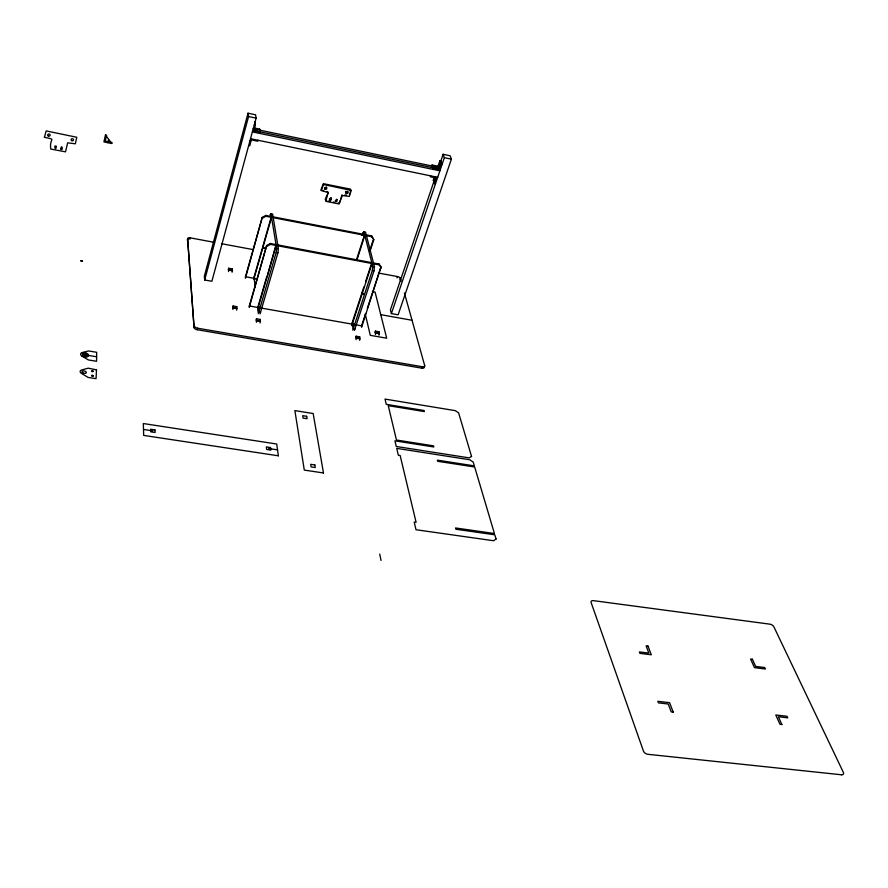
<?xml version="1.0" encoding="UTF-8"?>
<svg xmlns="http://www.w3.org/2000/svg" width="888" height="888" viewBox="0 0 888 888"><rect width="100%" height="100%" fill="white"/><g stroke="black" fill="none" stroke-linecap="round" stroke-linejoin="round"><path stroke-width="1.33" d="M83.061 355.977L83.117 353.135L87.557 355.289L83.061 355.977L85.337 354.212M352.78 330.192L372.35 270.463L372.782 266.489L363.891 231.746L365.523 232.068L374.459 266.811L374.026 270.773L354.423 330.48M257.897 310.134L258.375 313.597L276.179 252.47L276.679 248.44L270.929 213.731L272.605 214.064L278.41 248.762L277.922 252.791L260.084 313.897M250.216 140.737L250.194 141.558M329.603 200.078C331.868 202.975 331.224 194.494 329.603 200.055M250.549 140.715L250.261 141.558M105.472 134.965L103.929 141.913L111.744 143.479L111.966 142.502L105.261 141.148L106.582 135.198L105.472 134.965L111.744 143.479M107.837 142.691L108.536 139.549M404.406 292.951L424.697 365.601L424.187 367.022A2.908 1.454 19.7 0 1 421.889 368.176L197.18 329.714A3.053 1.554 15.1 0 1 194.072 327.572L187.601 238.706A2.819 1.31 15 0 1 190.232 237.851L213.398 242.18M189.854 239.272L190.232 237.851M248.03 113.209L204.351 276.235L204.695 279.986L211.877 281.274L256.11 118.137L255.555 114.785L248.03 113.209L248.562 116.55L204.695 279.986M194.072 327.572L187.601 238.706M197.18 329.714L197.591 328.205A3.053 1.554 15.1 0 1 194.483 326.074M254.756 121.889L255.311 125.252L253.713 131.147L260.14 132.478L259.884 133.444L259.574 129.093L254.445 128.027M258.008 140.26L257.753 141.225L251.326 139.904L249.75 145.732L248.684 145.521M228.682 268.254L228.283 269.686L231.879 270.341L232.279 268.909L228.682 268.254L228.505 271.55M232.101 272.205L232.279 268.909M233.067 306.016L232.656 307.481L236.375 308.136L236.785 306.671L233.067 306.016L232.889 309.49M245.288 277.367L262.26 217.382L265.767 215.429L271.384 216.517L262.582 247.308L262.715 248.163L264.38 248.474M245.41 278.233L262.26 217.382M236.619 310.145L236.785 306.671M262.204 248.618L253.557 278.865L255.211 279.165M254.09 278.31L271.528 217.349L265.901 216.261L262.382 218.215M249.117 306.549L266.655 245.499L270.263 243.501L276.035 244.589L267.077 276.845M249.239 307.47L266.655 245.499M266.567 277.223L258.031 306.604L259.729 306.904M257.742 308.98L276.179 245.477L270.407 244.389L266.788 246.387M256.521 318.792L256.099 320.257L259.807 320.912L260.24 319.447L256.521 318.792L256.377 322.3M260.095 322.954L260.24 319.447M329.648 198.446C328.327 201.487 332.689 199.167 331.046 197.602M336.863 199.378L336.341 200.888L335.287 201.032M336.685 201.454C338.25 196.026 333.011 203.263 336.674 201.476M339.693 202.253L340.304 200.288M340.604 199.301L341.07 197.824M341.369 196.836L341.98 194.861M349.439 194.905L349.961 193.196M350.283 192.174L350.671 189.166L323.354 183.683L321.068 189.644L321.867 190.298M361.938 235.387L363.891 231.746M356.632 259.396L364.602 234.532L273.071 216.839M356.843 260.251L364.824 235.364L273.204 217.671M369.785 250.527L373.149 240.137M369.996 251.371L373.793 239.682L371.65 235.897L366.233 234.843M354.9 329.06L353.246 328.771L352.014 323.243L361.372 294.572M363.669 294.483L362.015 294.172L361.793 293.273L363.88 286.891M365.545 281.785L371.795 262.648L277.766 244.922M356.11 336.208L355.633 337.64L359.218 338.261L359.696 336.829L356.11 336.208L356.088 339.671M361.372 326.396L365.634 313.486M367.343 308.325L380.985 266.999L379.032 264.014L373.471 262.959M361.583 327.317L380.985 266.999M359.684 340.304L359.696 336.829M375.435 331.124L374.958 332.545L378.488 333.166L378.976 331.746L375.435 331.124L375.446 334.543M431.99 165.002L432.867 169.342L431.99 165.002L438.006 166.245L439.216 169.663L433.178 168.409M430.658 175.868L430.347 176.79L436.374 178.033L434.487 183.594L435.475 183.805L434.288 180.353L433.3 180.153L434.432 176.812M396.969 277.922L397.436 276.568L378.344 273.005M378.987 335.165L378.976 331.746M438.006 166.245L439.904 160.639L440.903 160.85L442.124 164.247L441.125 164.036L439.904 160.639M399.9 279.776L400.355 278.421A2.686 1.232 18.8 0 0 397.436 276.568M435.597 176.512L390.409 309.856L391.386 313.597L398.113 314.807L451.393 159.152L450.138 155.766L443.123 154.29L438.25 168.665M439.216 169.663L441.125 164.036M391.386 313.597L444.355 157.676L443.123 154.29M421.889 368.176L422.399 366.744A2.908 1.454 19.7 0 0 424.697 365.601M270.929 213.731L269.985 214.829L271.661 215.151M339.416 202.964L338.017 202.986M82.118 352.658L88.523 350.949L96.659 352.292L96.57 361.283L88.356 359.94L82.04 356.132A4.107 2.187 12.5 0 1 83.117 352.503A4.107 2.187 12.5 0 1 88.567 355.766A4.107 2.187 12.5 0 1 82.051 356.132M143.512 429.437L152.869 430.869M268.587 448.507L277.544 449.872M83.084 354.556L96.614 356.765M197.591 328.205L422.399 366.744M256.798 320.834L260.528 321.478M356.565 338.239L360.162 338.872M352.014 323.243L353.657 323.532M353.391 325.874L351.759 325.574L372.028 263.536L277.911 245.81M260.506 312.432L258.808 312.132L258.053 306.749M233.3 308.025L237.029 308.68M375.924 333.133L379.465 333.755M380.763 314.652L412.043 320.268M228.904 270.119L232.501 270.773M255.744 278.61L245.81 276.801L245.699 275.935M372.461 291.608L375.08 292.085L386.691 338.206L370.296 335.331L365.29 314.241M361.793 293.273L363.447 293.573M262.582 247.308L264.247 247.619M276.179 252.47L277.922 252.791M372.35 270.463L374.026 270.773M221.578 243.712L252.936 249.572M373.693 263.847L379.265 264.89L381.23 267.887M276.679 248.44L278.41 248.762M372.782 266.489L374.459 266.811M362.77 232.789L364.38 233.1M366.444 235.686L371.872 236.73L373.793 239.682M326.684 200.744C322.055 200.566 330.858 192.163 327.084 191.342M328.305 201.065L329.925 201.376M333.166 202.02L333.977 202.187M322.61 190.454L323.731 190.676M344.921 194.905L346.02 195.127M250.527 138.717L437.684 177.311M253.08 128.76L438.683 167.377L439.893 170.796L252.381 131.89M253.469 130.481L439.294 169.086M248.562 116.55L256.11 118.137M444.355 157.676L451.393 159.152M254.246 125.03L255.311 125.252M83.117 353.135L85.315 355.633M433.3 180.153L434.487 183.594M400.355 278.421L401.087 281.063M371.65 235.897L371.872 236.73M379.032 264.014L379.265 264.89M361.838 324.975L362.049 325.896L249.661 306.016L249.539 305.095M379.72 554.09L381.03 560.45M259.574 129.093L260.14 132.478M265.767 215.429L265.901 216.261M270.263 243.501L270.407 244.389M253.924 277.145L255.3 287.013M347.685 191.364A1.121 0.988 -13.6 0 1 346.575 192.807A1.121 0.988 -13.6 0 1 345.709 191.331M326.373 186.935A1.121 0.999 -11.9 0 1 326.107 188.345A1.121 0.999 -11.9 0 1 324.553 188.189M187.224 240.137A2.819 1.321 15 0 1 188.156 239.261M96.481 369.852L96.059 378.654L88.123 377.422L81.629 373.526A4.163 2.253 12.4 0 1 81.718 369.952L88.234 368.176L96.481 369.852M440.714 165.29L440.171 166.722L440.714 165.29M435.309 178.111L434.765 179.531L435.309 178.111M435.675 179.276L436.163 177.922L435.675 179.276M439.094 166.067L439.604 164.691L439.094 166.067M321.245 190.52L328.049 192.574L325.818 201.31L339.127 203.996L342.28 195.504L349.262 196.403L351.26 190.454L323.487 184.504L321.256 190.476M56.355 146.453C55.689 152.403 53.147 143.801 56.355 146.453M60.684 148.951C63.492 151.981 61.96 142.879 60.695 148.895M44.4 137.296C57.576 140.149 48.918 137.54 50.794 149.062L65.501 151.837L67.677 142.813L75.336 143.801L76.779 137.274L46.187 130.913L44.411 137.252M93.351 371.295C90.976 373.027 91.009 368.942 93.351 371.295M93.296 375.935C90.942 377.644 91.064 373.537 93.296 375.935M82.462 261.105L80.586 260.739L82.462 261.139M257.054 130.236L255.189 129.737L257.054 130.27M436.674 168.609L434.898 168.065L436.674 168.609M436.985 167.688L435.209 167.133L436.94 167.788M256.787 131.202L254.923 130.703L256.787 131.246M496.059 539.038L493.584 540.736L416.006 529.736L414.185 522.044L416.095 522.311L400.144 455.477L398.335 455.189L396.714 448.362L469.73 459.751L473.215 462.093L474.347 465.878L437.362 460.139L437.662 461.283L474.68 467.01L494.416 533.533L455.533 527.96L455.877 529.237L494.794 534.798L496.059 539.038M471.55 456.454L469.175 457.875L396.259 446.475L394.927 440.859L433.832 446.975L433.533 445.854L396.459 440.015L388.256 405.661L424.342 411.566L424.053 410.511L386.269 404.329L385.026 399.089L455.278 410.645L458.608 412.842L471.55 456.454M841.469 774.78L647.896 754.301A3.885 2.387 30 0 1 643.467 751.115L591.108 602.508A3.452 1.976 25.8 0 1 593.417 600.643L769.885 624.164A3.408 1.809 28.9 0 1 773.87 626.806L843.345 772.36A3.852 2.153 33 0 1 841.469 774.78M673.193 712.109L671.217 711.876L668.22 704.006L658.397 702.874L657.808 701.298L669.585 702.663L673.193 712.109M781.873 724.519L779.975 724.308L775.779 714.984L787.046 716.283L787.745 717.837L778.354 716.749L781.873 724.519M647.985 646.064L646.087 645.831L648.851 653.091L639.327 651.903L639.882 653.368L651.315 654.789L647.985 646.064M752.402 659.24L750.582 659.007L754.467 667.643L765.412 669.008L764.757 667.554L755.644 666.422L752.402 659.24M323.476 472.96L304.295 470.085L294.872 410.6L313.164 413.519L323.476 472.96M278.366 455.799L143.69 435.409L143.334 423.543L276.723 444.011L278.366 455.799M314.818 464.924L310.689 464.302L311.111 466.899L315.251 467.521L314.818 464.924M154.989 429.914L150.649 429.248L150.749 431.823L155.089 432.489L154.989 429.914M270.496 447.552L266.333 446.908L266.666 449.472L270.84 450.105L270.496 447.552M306.682 416.317L302.697 415.684L303.097 418.082L307.082 418.714L306.682 416.317M346.509 193.595A1.121 0.988 -13.6 0 0 347.963 192.374A1.121 0.988 -13.6 0 0 346.12 191.93A1.121 0.988 -13.6 0 0 346.509 193.595M325.197 189.322A1.132 0.999 -11.9 0 0 326.762 188.234A1.132 0.999 -11.9 0 0 324.986 187.612A1.132 0.999 -11.9 0 0 325.197 189.322M82.873 372.871A2.165 1.166 12.4 0 0 86.314 372.649A2.165 1.166 12.4 0 0 83.439 370.918A2.165 1.166 12.4 0 0 82.873 372.871M83.261 355.489A2.131 1.132 12.5 0 0 86.647 355.3A2.131 1.132 12.5 0 0 83.816 353.602A2.131 1.132 12.5 0 0 83.261 355.489M48.141 135.875A1.221 1.066 10.9 0 0 50.117 135.32A1.221 1.066 10.9 0 0 48.507 134.055A1.221 1.066 10.9 0 0 48.141 135.875M71.54 140.548A1.21 1.066 9.3 0 0 73.504 139.993A1.21 1.066 9.3 0 0 71.917 138.739A1.21 1.066 9.3 0 0 71.54 140.548"/></g></svg>
